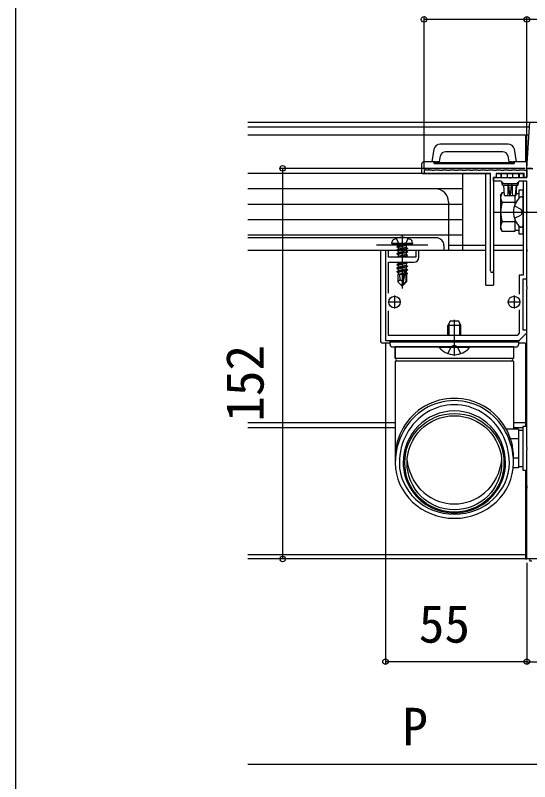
# Model space of a CAD drawing. Units: millimetres, scale not verified. Extents: x -875 to 875, y -1304 to 1296.
# Drawn here: x -875 to -674.9, y -1035.4 to -737.1 of the extents above; entities that cross this region are included whole.
import ezdxf
from ezdxf.enums import TextEntityAlignment as Align

# ---------------------------------------------------------------- set-up
doc = ezdxf.new("R2010")
doc.units = ezdxf.units.MM
doc.header["$LTSCALE"] = 8
for name, color, linetype in [('0-3_YKK_11', 7, 'Continuous'), ('0-4_YKK_12', 2, 'Continuous'), ('0-5_YKK_13', 4, 'Continuous'), ('0-6_YKK_D', 6, 'Continuous'), ('0-7_YKK_ZWAK', 7, 'Continuous')]:
    doc.layers.add(name, color=color, linetype=linetype)
doc.styles.add('ＭＳ ゴシック', font='')
doc.styles.get('ＭＳ ゴシック').set_extended_font_data('MS Gothic')

msp = doc.modelspace()

# ---------------------------------------------------------------- linework, layer by layer
at = {"layer": '0-3_YKK_11'}
for p, q in [((-727.5, -846.2), (-727.5, -851.2)), ((-681, -846.2), (-681, -851.2)), ((-725, -848.7), (-730, -848.7)), ((-678.5, -848.7), (-683.5, -848.7))]:
    msp.add_line(p, q, dxfattribs=at)
for points in [[(-715.25, -797.2), (-713.2, -797.2), (-713, -797.4), (-712, -797.4), (-711.8, -797.2), (-710.2, -797.2), (-710, -797.4), (-709, -797.4), (-708.8, -797.2), (-707.2, -797.2), (-707, -797.4), (-706, -797.4), (-705.8, -797.2), (-704.2, -797.2), (-704, -797.4), (-703, -797.4), (-702.8, -797.2), (-701.2, -797.2), (-701, -797.4), (-700, -797.4), (-699.8, -797.2), (-698.2, -797.2), (-698, -797.4), (-697, -797.4), (-696.8, -797.2), (-695.2, -797.2), (-695, -797.4), (-694, -797.4), (-693.8, -797.2), (-692.2, -797.2), (-692, -797.4), (-691, -797.4), (-690.8, -797.2), (-689.2, -797.2), (-689, -797.4), (-688, -797.4), (-687.8, -797.2), (-686.2, -797.2), (-686, -797.4), (-685, -797.4)], [(-690.2, -836.6), (-690.2, -798.7), (-715.25, -798.7)], [(-686, -801.7), (-689, -801.7), (-689, -800.2), (-682.958, -800.2), (-682.775, -800.32), (-682.225, -800.32), (-682.042, -800.2), (-676, -800.2), (-676, -796.7), (-673.7, -796.7)], [(-685, -797.4), (-684.8, -797.2), (-683.2, -797.2), (-683, -797.4), (-682, -797.4), (-681.8, -797.2), (-680.2, -797.2), (-680, -797.4), (-679, -797.4), (-678.8, -797.2), (-677.2, -797.2), (-677, -797.4), (-676, -797.4), (-676, -800.2), (-677, -800.2), (-677, -798.7), (-688, -798.7), (-688, -800.2), (-689, -800.2), (-689, -836.6)], [(-718, -831.2), (-718, -828.7), (-719.2, -828.7), (-719.2, -831.2), (-729.8, -831.2), (-729.8, -828.7), (-731, -828.7), (-731, -863.7), (-679, -863.7), (-676, -860.7), (-676, -859.7), (-677.5, -859.7), (-677.5, -839.7), (-676, -839.7), (-676, -801.7), (-677.5, -801.7), (-677.5, -813.242), (-677.38, -813.425), (-677.38, -813.975), (-677.5, -814.158), (-677.5, -828.242), (-677.38, -828.425), (-677.38, -828.975), (-677.5, -829.158), (-677.5, -838.2), (-679, -838.2), (-679, -845.641)], [(-653, -948.7), (-676, -948.7), (-676, -921.158), (-675.88, -920.975), (-675.88, -920.425), (-676, -920.242), (-676, -906.158), (-675.88, -905.975), (-675.88, -905.425), (-676, -905.242), (-676, -843.658), (-675.88, -843.475), (-675.88, -842.925), (-676, -842.742), (-676, -829.158), (-675.88, -828.975), (-675.88, -828.425), (-676, -828.242), (-676, -814.158), (-675.88, -813.975), (-675.88, -813.425), (-676, -813.242), (-676, -801.7), (-679, -801.7), (-680, -802.7), (-685, -802.7), (-686, -801.7)], [(-729.8, -845.301), (-729.8, -833.2), (-720, -833.2)], [(-679, -851.759), (-679, -860.872), (-679.828, -861.7), (-729.8, -861.7), (-729.8, -852.099)]]:
    msp.add_lwpolyline(points, dxfattribs=at)
for centre, radius, start, end in [((-715.25, -797.95), 0.75, 89.99999, 270.00001), ((-720, -831.2), 2, 270.00001, 359.99999), ((-689.6, -836.6), 0.6, 180.00001, 269.99999), ((-689.6, -836.6), 0.6, 270.00001, 359.99999)]:
    msp.add_arc(centre, radius, start, end, dxfattribs=at)
at = {"layer": '0-4_YKK_12'}
for p, q in [((-784.5, -778.7), (840, -778.7)), ((-675.021, -780.7), (-784.5, -780.7)), ((-676.5, -783.7), (-784.5, -783.7)), ((-676.5, -783.7), (-676.5, -794.2)), ((-711.5, -804.7), (-784.5, -804.7)), ((-706.5, -809.7), (-706.5, -828.7)), ((-711.25, -823.7), (-784.5, -823.7)), ((-692, -828.7), (-784.5, -828.7)), ((-708.25, -826.7), (-708.25, -828.7)), ((-677.5, -826.7), (-689, -826.7)), ((-677.2, -828.7), (-689, -828.7)), ((-676.5, -864.7), (-676.5, -897.2)), ((-727.196, -895.7), (-784.5, -895.7)), ((-727.196, -897.7), (-784.5, -897.7)), ((-676.5, -895.7), (-681.196, -895.7)), ((-677.6, -897.7), (-681.196, -897.7)), ((-676.5, -947.1), (-784.5, -947.1))]:
    msp.add_line(p, q, dxfattribs=at)
for points in [[(-692, -826.7), (-701, -826.7), (-706.5, -826.7)], [(-676.5, -914.2), (-676.5, -948.7), (-784.5, -948.7)]]:
    msp.add_lwpolyline(points, dxfattribs=at)
for centre, radius in [((-711.5, -809.7), 5), ((-711.25, -826.7), 3)]:
    msp.add_arc(centre, radius, 0, 90, dxfattribs=at)
at = {"layer": '0-5_YKK_13'}
for p, q in [((-676, -783.7), (-676.5, -783.7)), ((-676, -796.7), (-676, -783.7)), ((-675.205, -783.7), (-676, -783.7)), ((-683.332, -787.2), (-709.668, -787.2)), ((-712.13, -789.266), (-713, -794.2)), ((-685.384, -790.2), (-707.626, -790.2)), ((-680, -794.2), (-680.87, -789.266)), ((-710.005, -794.174), (-709.595, -791.853)), ((-717, -795.2), (-717, -798.4)), ((-711.5, -794.2), (-716, -794.2)), ((-712, -794.8), (-712, -794.2)), ((-681, -794.5), (-712, -794.5)), ((-712, -794.8), (-681, -794.8)), ((-711.5, -794.2), (-711, -794.2)), ((-711, -794.174), (-711, -794.5)), ((-683, -794.2), (-683, -794.5)), ((-682, -794.2), (-683, -794.2)), ((-676.5, -794.2), (-681.5, -794.2)), ((-681, -794.2), (-681, -794.8)), ((-676, -799.9), (-676, -794.7)), ((-701, -798.7), (-784.5, -798.7)), ((-716.7, -798.7), (-716.5, -798.7)), ((-716.5, -798.7), (-690.5, -798.7)), ((-714, -797.2), (-714, -796.7)), ((-701, -798.7), (-701, -828.7)), ((-692, -842.2), (-692, -798.7)), ((-687.7, -798.7), (-677.5, -798.7)), ((-686, -800.2), (-686, -798.7)), ((-683.5, -800.2), (-683.5, -798.7)), ((-681.5, -800.2), (-681.5, -798.7)), ((-679.146, -800.2), (-679.146, -798.7)), ((-679, -798.7), (-679, -800.2)), ((-677.5, -798.7), (-677.5, -800.2)), ((-689, -800.5), (-689, -842.2)), ((-685.854, -800.2), (-683.5, -800.2)), ((-685.525, -803.2), (-685.718, -801.982)), ((-685.479, -803.2), (-685.625, -802.075)), ((-683.5, -800.2), (-681.5, -800.2)), ((-681.5, -800.2), (-679.146, -800.2)), ((-679.521, -803.2), (-679.375, -802.075)), ((-679.282, -801.982), (-679.475, -803.2)), ((-679.146, -800.2), (-679, -800.2)), ((-679, -800.2), (-677.5, -800.2)), ((-677.5, -800.2), (-676.5, -800.2)), ((-676.3, -800.2), (-676.5, -800.2)), ((-701, -804.7), (-784.5, -804.7)), ((-685.525, -803.2), (-685.479, -803.2)), ((-684.65, -807.2), (-685, -803.2)), ((-684.643, -807.2), (-684.944, -803.2)), ((-683.025, -803.2), (-683.104, -802.7)), ((-683.025, -803.2), (-681.975, -803.2)), ((-682.675, -807.2), (-683.025, -803.2)), ((-682.325, -807.2), (-681.975, -803.2)), ((-681.975, -803.2), (-681.896, -802.7)), ((-681.649, -803.2), (-680.056, -803.2)), ((-680.357, -807.2), (-680.056, -803.2)), ((-680, -803.2), (-680.35, -807.2)), ((-680.056, -803.2), (-679.521, -803.2)), ((-679.521, -803.2), (-679.475, -803.2)), ((-686.2, -807.2), (-685.619, -806.194)), ((-686.2, -807.2), (-686.2, -820.2)), ((-684.723, -806.194), (-685.619, -806.194)), ((-684.65, -807.2), (-684.643, -807.2)), ((-684.643, -807.2), (-683.485, -807.2)), ((-683.485, -807.2), (-682.675, -807.2)), ((-682.675, -807.2), (-682.325, -807.2)), ((-682.325, -807.2), (-681.515, -807.2)), ((-681.515, -807.2), (-680.357, -807.2)), ((-680.7, -807.2), (-680.7, -810.97)), ((-680.357, -807.2), (-680.35, -807.2)), ((-679.1, -806.65), (-680.313, -806.65)), ((-679.1, -806.65), (-679.1, -808.415)), ((-678.045, -807.8), (-678.244, -807.8)), ((-677.5, -808.449), (-677.5, -808.345)), ((-701, -810.7), (-784.5, -810.7)), ((-680.7, -809.947), (-685.619, -809.947)), ((-680.826, -811.328), (-678.365, -812.555)), ((-680.7, -809.7), (-680.7, -810.97)), ((-677.5, -818.951), (-677.5, -808.449)), ((-688.7, -813.7), (-659.84, -813.7)), ((-677.756, -813.7), (-678.365, -812.555)), ((-677.756, -813.7), (-678.365, -814.845)), ((-701, -816.7), (-784.5, -816.7)), ((-680.826, -816.072), (-678.365, -814.845)), ((-680.7, -816.43), (-680.7, -817.7)), ((-680.7, -816.43), (-680.7, -821.206)), ((-686.2, -820.2), (-685.619, -821.206)), ((-680.7, -817.453), (-685.619, -817.453)), ((-679.1, -818.985), (-679.1, -820.75)), ((-678.045, -819.6), (-678.244, -819.6)), ((-701, -822.7), (-784.5, -822.7)), ((-724.5, -822.501), (-724.5, -843.401)), ((-680.7, -821.206), (-685.619, -821.206)), ((-680.7, -820.75), (-679.1, -820.75)), ((-728.5, -825.901), (-728.359, -825.099)), ((-720.5, -825.901), (-728.5, -825.901)), ((-728.5, -825.901), (-728.412, -826.401)), ((-720.5, -825.901), (-720.641, -825.099)), ((-720.5, -825.901), (-720.588, -826.401)), ((-701, -828.7), (-784.5, -828.7)), ((-734.5, -826.401), (-714.5, -826.401)), ((-692, -828.701), (-733, -828.701)), ((-733, -828.701), (-733, -863.7)), ((-720.588, -826.401), (-728.412, -826.401)), ((-726.6, -827.051), (-723, -826.451)), ((-723, -826.551), (-726.6, -827.151)), ((-726.6, -827.051), (-726.05, -826.734)), ((-726.6, -827.051), (-726.6, -827.151)), ((-726.6, -827.051), (-726.6, -827.151)), ((-726.6, -827.151), (-726.05, -827.469)), ((-726.6, -828.451), (-722.4, -827.751)), ((-722.4, -827.851), (-726.6, -828.551)), ((-726.6, -828.451), (-726.05, -828.134)), ((-726.6, -828.451), (-726.6, -828.551)), ((-726.6, -828.551), (-726.05, -828.869)), ((-726.6, -829.851), (-722.4, -829.151)), ((-723, -826.451), (-726.05, -826.734)), ((-726.05, -827.469), (-723, -826.551)), ((-726.05, -826.601), (-726.05, -826.734)), ((-722.95, -827.434), (-726.05, -828.134)), ((-726.05, -827.469), (-726.05, -828.134)), ((-722.95, -828.169), (-726.05, -828.869)), ((-722.95, -828.834), (-726.05, -829.534)), ((-726.05, -828.869), (-726.05, -829.534)), ((-723, -826.451), (-723, -826.551)), ((-722.95, -826.601), (-722.95, -827.434)), ((-722.4, -827.751), (-722.95, -827.434)), ((-722.4, -827.851), (-722.95, -828.169)), ((-722.95, -828.169), (-722.95, -828.834)), ((-722.4, -829.151), (-722.95, -828.834)), ((-722.4, -827.751), (-722.4, -827.851)), ((-722.4, -829.151), (-722.4, -829.251)), ((-677.2, -828.701), (-689, -828.701)), ((-722.4, -829.251), (-726.6, -829.951)), ((-726.6, -829.851), (-726.05, -829.534)), ((-726.6, -829.851), (-726.6, -829.951)), ((-726.6, -829.951), (-726.05, -830.269)), ((-726.511, -831.2), (-726.05, -830.934)), ((-726.291, -831.2), (-722.4, -830.551)), ((-722.95, -830.234), (-726.05, -830.934)), ((-726.05, -830.269), (-726.05, -830.934)), ((-722.4, -830.651), (-725.691, -831.2)), ((-722.95, -829.569), (-722.95, -830.234)), ((-722.4, -830.551), (-722.95, -830.234)), ((-722.95, -830.969), (-722.95, -831.2)), ((-722.4, -830.551), (-722.4, -830.651)), ((-726.6, -834.051), (-722.4, -833.351)), ((-722.4, -833.451), (-726.6, -834.151)), ((-726.6, -834.051), (-726.05, -833.734)), ((-726.6, -834.051), (-726.6, -834.151)), ((-726.6, -834.151), (-726.05, -834.469)), ((-726.6, -835.451), (-722.4, -834.751)), ((-722.4, -834.851), (-726.6, -835.551)), ((-726.6, -835.451), (-726.05, -835.134)), ((-723.685, -833.2), (-726.05, -833.734)), ((-726.05, -833.2), (-726.05, -833.734)), ((-722.95, -834.434), (-726.05, -835.134)), ((-726.05, -834.469), (-726.05, -835.134)), ((-722.95, -833.769), (-722.95, -834.434)), ((-722.4, -834.751), (-722.95, -834.434)), ((-722.95, -835.169), (-722.95, -835.834)), ((-722.4, -833.351), (-722.662, -833.2)), ((-722.4, -833.351), (-722.4, -833.451)), ((-722.4, -834.751), (-722.4, -834.851)), ((-726.6, -835.451), (-726.6, -835.551)), ((-726.6, -835.551), (-726.05, -835.869)), ((-726.6, -836.851), (-723.574, -836.347)), ((-723.602, -836.452), (-726.6, -836.951)), ((-726.6, -836.851), (-726.05, -836.534)), ((-726.6, -836.851), (-726.6, -836.951)), ((-726.6, -836.951), (-726.05, -837.269)), ((-726.2, -838.001), (-726.05, -837.934)), ((-726.2, -838.001), (-726.2, -840.851)), ((-723.924, -838.001), (-726.2, -838.001)), ((-722.95, -835.834), (-726.05, -836.534)), ((-726.05, -835.869), (-726.05, -836.534)), ((-723.66, -836.729), (-726.05, -837.269)), ((-726.05, -837.269), (-726.05, -837.934)), ((-723.805, -837.427), (-726.05, -837.934)), ((-723.865, -837.719), (-725.583, -838.001)), ((-723.59, -836.395), (-724.5, -840.78)), ((-723.168, -836.279), (-724.35, -841.977)), ((-723.92, -837.985), (-724.004, -838.001)), ((-723.168, -836.279), (-722.4, -836.151)), ((-722.4, -836.251), (-723.113, -836.37)), ((-722.95, -837.234), (-723.103, -837.268)), ((-723.1, -836.45), (-723.1, -840.727)), ((-722.5, -837.494), (-723.1, -837.593)), ((-722.5, -837.709), (-723.1, -837.826)), ((-722.8, -838.001), (-723.1, -838.001)), ((-722.4, -836.151), (-722.95, -835.834)), ((-722.95, -836.569), (-722.95, -837.234)), ((-722.5, -837.494), (-722.95, -837.234)), ((-722.5, -837.709), (-722.8, -837.882)), ((-722.8, -837.882), (-722.8, -840.851)), ((-722.5, -837.494), (-722.5, -837.709)), ((-722.4, -836.151), (-722.4, -836.251)), ((-725.243, -840.048), (-726.2, -840.851)), ((-724.65, -842.401), (-726.2, -840.851)), ((-724.5, -840.78), (-724.65, -842.401)), ((-724.5, -840.78), (-724.5, -842.401)), ((-723.1, -840.727), (-724.35, -841.977)), ((-724.35, -842.401), (-722.8, -840.851)), ((-722.8, -840.851), (-723.1, -840.727)), ((-724.65, -842.401), (-724.35, -842.401)), ((-724.35, -841.977), (-724.35, -842.401)), ((-692, -842.2), (-689, -842.2)), ((-704.2, -869.7), (-704.2, -855.7)), ((-705.9, -856.2), (-706.7, -857.9)), ((-706.7, -861.7), (-706.7, -857.9)), ((-701.7, -857.9), (-706.7, -857.9)), ((-706.267, -861.7), (-706.267, -856.98)), ((-702.5, -856.2), (-705.9, -856.2)), ((-701.7, -857.9), (-702.5, -856.2)), ((-702.133, -861.7), (-702.133, -856.98)), ((-701.7, -861.7), (-701.7, -857.9)), ((-729.2, -864.7), (-732, -864.7)), ((-729.2, -865.2), (-729.2, -863.7)), ((-729.2, -863.7), (-679.2, -863.7)), ((-729.2, -864.2), (-679.2, -864.2)), ((-679.2, -863.7), (-679.2, -865.2)), ((-676.5, -864.7), (-679.2, -864.7)), ((-728.2, -866.2), (-704.2, -866.2)), ((-727.196, -870.529), (-727.196, -866.2)), ((-681.196, -866.2), (-727.196, -866.2)), ((-727.196, -866.2), (-727.196, -870.542)), ((-710.1, -866.2), (-698.3, -866.2)), ((-710.1, -866.448), (-710.1, -866.2)), ((-698.3, -866.448), (-710.1, -866.448)), ((-706.7, -868.783), (-705.345, -866.065)), ((-704.2, -865.456), (-705.345, -866.065)), ((-704.2, -865.456), (-703.055, -866.065)), ((-704.2, -866.2), (-680.2, -866.2)), ((-701.7, -868.783), (-703.055, -866.065)), ((-698.3, -866.448), (-698.3, -866.2)), ((-681.196, -866.2), (-681.196, -870.532)), ((-681.196, -866.2), (-681.196, -870.532)), ((-681.287, -870.7), (-727.1, -870.7)), ((-727.196, -871.856), (-727.196, -911.291)), ((-681.298, -871.7), (-727.1, -871.7)), ((-681.196, -871.874), (-681.196, -898.194)), ((-679.2, -898.194), (-683.976, -898.194)), ((-679.2, -898.194), (-679.2, -913.206)), ((-677.6, -898.65), (-679.2, -898.65)), ((-677.6, -898.65), (-677.6, -912.75)), ((-679.2, -901.947), (-682.35, -901.947)), ((-679.2, -901.7), (-679.2, -909.7)), ((-679.2, -909.453), (-681.262, -909.453)), ((-676, -914.2), (-676, -909.376)), ((-679.2, -912.75), (-677.6, -912.75)), ((-679.2, -913.206), (-681.286, -913.206)), ((-675.886, -948.635), (-676, -948.635)), ((-675, -948.7), (-675, -949.339))]:
    msp.add_line(p, q, dxfattribs=at)
for points in [[(-674.004, -796.7), (-676, -796.7), (-674.892, -778.578)], [(-683.414, -791.853), (-683.005, -794.174), (-683, -794.174), (-683, -794.2)], [(-710, -794.5), (-710, -794.174), (-711, -794.174)], [(-682, -794.5), (-682, -794.2), (-681.5, -794.2)], [(-686, -800.2), (-685.854, -800.2), (-685.854, -798.7)], [(-685.479, -803.2), (-684.944, -803.2), (-683.351, -803.2)], [(-677.5, -822.2), (-677.5, -805.2), (-679.1, -805.2), (-679.1, -808.415)], [(-679.1, -818.985), (-679.1, -822.2), (-677.5, -822.2)], [(-677.5, -819.055), (-677.5, -818.951), (-677.5, -818.6)], [(-726.8, -823.922), (-725.645, -826.239), (-724.5, -826.847)], [(-722.2, -823.922), (-723.355, -826.239), (-724.5, -826.847)], [(-722.4, -829.251), (-722.95, -829.569), (-726.05, -830.269)], [(-722.4, -830.651), (-722.95, -830.969), (-723.973, -831.2)], [(-722.4, -833.451), (-722.95, -833.769), (-726.05, -834.469)], [(-722.4, -834.851), (-722.95, -835.169), (-726.05, -835.869)], [(-724.5, -840.78), (-725.243, -840.048), (-725.4, -838.001)], [(-722.4, -836.251), (-722.95, -836.569), (-723.1, -836.603)], [(-676, -897.2), (-677.6, -897.2), (-677.6, -914.2), (-676, -914.2)], [(-716.109, -922.911), (-717.256, -921.776), (-718.293, -920.559), (-719.226, -919.268), (-720.055, -917.907), (-720.778, -916.474), (-721.395, -914.965), (-721.898, -913.376), (-722.284, -911.704), (-722.504, -909.943)], [(-685.89, -909.902), (-686.15, -911.884), (-686.609, -913.754), (-687.215, -915.518), (-687.962, -917.183), (-688.844, -918.754), (-689.854, -920.238), (-691.013, -921.618), (-692.291, -922.911)], [(-676.5, -948.7), (-676, -948.7), (-676, -948.4)]]:
    msp.add_lwpolyline(points, dxfattribs=at)
for centre in [(-727.5, -848.7), (-681, -848.7)]:
    msp.add_circle(centre, 2.25, dxfattribs=at)
for centre, radius, start, end in [((-709.668, -789.7), 2.5, 90, 170), ((-683.332, -789.7), 2.5, 10, 90), ((-707.626, -792.2), 2, 90, 170), ((-685.384, -792.2), 2, 10, 90), ((-716, -795.2), 1, 90, 180), ((-676.5, -794.7), 0.5, 0, 90), ((-716.7, -798.4), 0.3, 180, 270), ((-676.3, -799.9), 0.3, 270, 0), ((-682.877, -808.071), 3.323, 145.61575, 214.38425), ((-673.5, -813.7), 7.7, 131.56083, 228.43917), ((-678.244, -808.35), 0.55, 90, 131.56083), ((-678.045, -808.345), 0.545, 0, 90), ((-673.781, -813.7), 12.419, 162.41205, 197.58795), ((-682.877, -819.329), 3.323, 145.61575, 214.38425), ((-678.244, -819.05), 0.55, 228.43917, 270), ((-678.045, -819.055), 0.545, 270, 0), ((-727.472, -825.255), 0.9, 122.05588, 170), ((-724.5, -830.001), 6.5, 57.94412, 122.05588), ((-721.528, -825.255), 0.9, 10, 57.94412), ((-726.25, -826.601), 0.2, 0, 90), ((-722.75, -826.601), 0.2, 90, 180), ((-723.348, -836.45), 0.248, 0, 167.19096), ((-732, -863.7), 1, 180, 270), ((-676.5, -863.7), 1, 270, 300), ((-728.2, -865.2), 1, 180, 270), ((-704.2, -861.5), 7.7, 219.98312, 320.01688), ((-680.2, -865.2), 1, 270, 0), ((-726.996, -870.529), 0.2, 179.99462, 253.39307), ((-727.196, -871.2), 0.5, 286.59617, 73.39307), ((-681.196, -871.203), 0.5, 106.56141, 253.43859), ((-681.396, -870.532), 0.2, 286.56141, 0), ((-726.997, -871.871), 0.2, 106.59617, 179.99462), ((-681.396, -871.874), 0.2, 0, 73.43859), ((-704.2, -908.818), 18.451, 229.80309, 310.19691)]:
    msp.add_arc(centre, radius, start, end, dxfattribs=at)
for centre, major_axis, ratio, start_param, end_param in [((-682.5, -809.199), (0, 11.43), 0.087489, 1.0182613, 1.3950002), ((-682.5, -806.514), (0, 6.314), 0.158384, 0.922237, 1.0182613), ((-682.5, -806.514), (0, 6.314), 0.158384, 5.264924, 5.3609483), ((-682.5, -809.199), (0, 11.43), 0.087489, 4.8881851, 5.264924), ((-704.2, -909.112), (23.004, 0), 0.99602, 6.2831853, 9.424778), ((-704.2, -911.291), (0, -24.22), 0.949802, 1.5707963, 4.712389), ((-704.2, -911.291), (0, -22.626), 0.945819, 1.5707963, 4.712389), ((-704.2, -911.291), (0, 20.173), 0.986472, 4.712389, 7.8539816), ((-704.2, -911.291), (23.004, 0), 0.939189, 3.1415927, 6.2831853), ((-704.2, -911.291), (21.4, 0), 0.935104, 3.1415927, 6.2831853), ((-704.2, -911.291), (-19.9, 0), 0.978676, 0, 3.1415927), ((-674, -949.339), (-1, 0), 0.061163, 6.2831853, 7.8539816)]:
    msp.add_ellipse(centre, major_axis=major_axis, ratio=ratio, start_param=start_param, end_param=end_param, dxfattribs=at)
for major_axis in [(-19.3, 0), (18.4, 0.004)]:
    msp.add_ellipse((-704.2, -911.291), major_axis=major_axis, ratio=0.996195, dxfattribs=at)
at = {"layer": '0-6_YKK_D'}
for p, q in [((-716, -796.95), (-716, -737.7)), ((-676, -738.7), (-716, -738.7)), ((-676, -796), (-676, -737.7)), ((-676, -796), (-676, -737.7)), ((-616, -738.7), (-676, -738.7)), ((-676.7, -796.7), (-772, -796.7)), ((-771, -796.7), (-771, -948.7)), ((-731, -864.4), (-731, -989.7)), ((-696.7, -948.7), (-772, -948.7)), ((-675.999, -950.2), (-675.999, -989.7)), ((-675.999, -950.2), (-675.999, -989.7)), ((-675.999, -988.7), (-731, -988.7)), ((-675.999, -988.7), (-616.001, -988.7)), ((-646, -1028.7), (-784.5, -1028.7))]:
    msp.add_line(p, q, dxfattribs=at)
for centre in [(-716, -738.7), (-676, -738.7), (-676, -738.7), (-771, -796.7), (-771, -948.7), (-731, -988.7), (-675.999, -988.7), (-675.999, -988.7)]:
    msp.add_circle(centre, 1.075, dxfattribs=at)
at = {"layer": '0-7_YKK_ZWAK'}
msp.add_line((-875, 1246.3), (-875, -1303.7), dxfattribs=at)

# ---------------------------------------------------------------- texts
at = {"layer": '0-6_YKK_D', "style": 'ＭＳ ゴシック'}
msp.add_text('152', height=14.66, rotation=90, dxfattribs=at).set_placement((-774, -895.314), align=Align.BOTTOM_LEFT)
for s, p in [('55', (-718.045, -985.7)), ('P', (-724.455, -1025.7))]:
    msp.add_text(s, height=14.66, dxfattribs=at).set_placement(p, align=Align.BOTTOM_LEFT)

doc.saveas('drawing.dxf')
